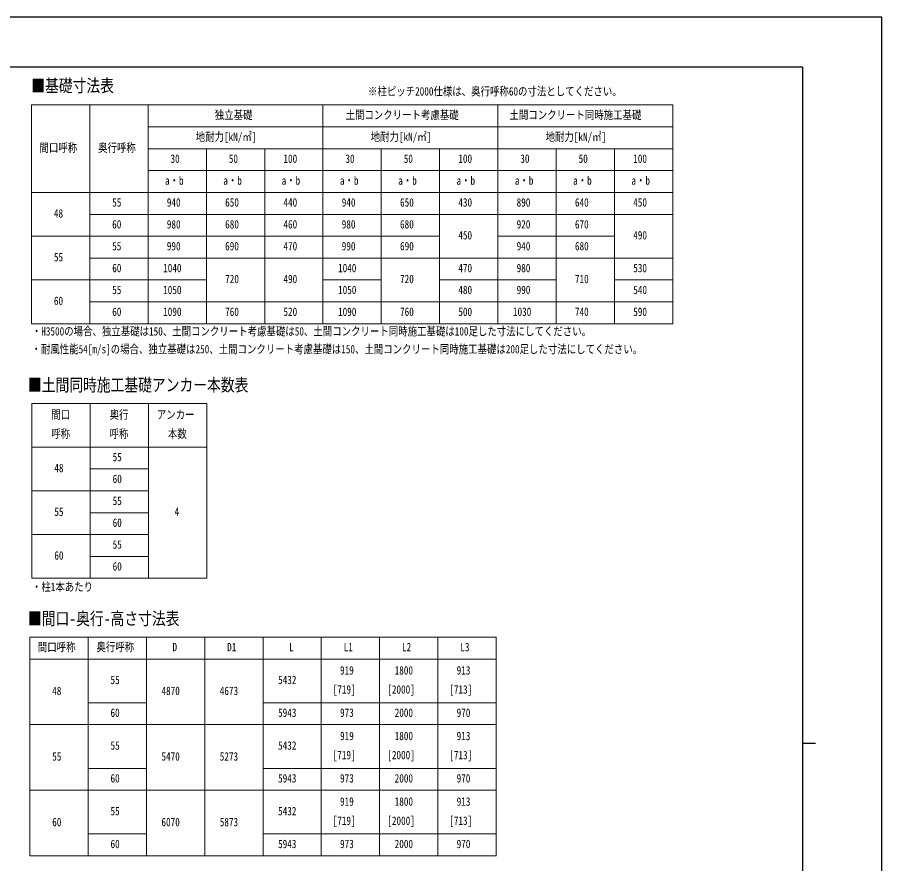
# Model space of a CAD drawing. Units: millimetres, scale not verified. Extents: x -14718 to 14718, y -10395 to 10395.
# Drawn here: x 2856 to 14718, y -1216 to 10395 of the extents above; entities that cross this region are included whole.
import ezdxf
from ezdxf.enums import TextEntityAlignment as Align

# ---------------------------------------------------------------- set-up
doc = ezdxf.new("R2010")
doc.units = ezdxf.units.MM
doc.header["$LTSCALE"] = 40
doc.layers.add('0-1_TABLE1', color=7, linetype='Continuous', lineweight=18)
doc.layers.add('0-2_USER1', color=3, linetype='Continuous')
doc.layers.add('0-8_YKK_ZWAK', color=7, linetype='Continuous')
doc.styles.add('ＭＳ ゴシック', font='')
doc.styles.get('ＭＳ ゴシック').set_extended_font_data('MS Gothic')

msp = doc.modelspace()

# ---------------------------------------------------------------- linework, layer by layer
at = {"layer": '0-1_TABLE1'}
for p, q in [((3050.84, 9192), (11850.84, 9192)), ((3050.84, 9192), (3050.84, 6192)), ((3850.84, 9192), (3850.84, 6192)), ((4650.84, 9192), (4650.84, 6192)), ((7050.84, 9192), (7050.84, 6192)), ((9450.84, 9192), (9450.84, 6192)), ((4650.84, 8892), (11850.84, 8892)), ((4650.84, 8592), (11850.84, 8592)), ((5450.84, 8592), (5450.84, 6192)), ((6250.84, 8592), (6250.84, 6192)), ((7850.84, 8592), (7850.84, 6192)), ((8650.84, 8592), (8650.84, 6192)), ((10250.84, 8592), (10250.84, 6192)), ((11050.84, 8592), (11050.84, 6192)), ((4650.84, 8292), (11850.84, 8292)), ((3050.84, 7992), (11850.84, 7992)), ((3850.84, 7692), (11850.84, 7692)), ((3050.84, 7392), (8650.84, 7392)), ((9450.84, 7392), (11050.84, 7392)), ((3850.84, 7092), (11850.84, 7092)), ((3050.84, 6792), (5450.84, 6792)), ((7050.84, 6792), (7850.84, 6792)), ((8650.84, 6792), (10250.84, 6792)), ((11050.84, 6792), (11850.84, 6792)), ((3850.84, 6492), (11850.84, 6492)), ((3056.61, 5099), (5456.61, 5099)), ((3056.61, 5099), (3056.61, 2699)), ((3856.61, 5099), (3856.61, 2699)), ((4656.61, 5099), (4656.61, 2699)), ((5456.61, 5099), (5456.61, 2699)), ((3056.61, 4499), (5456.61, 4499)), ((3856.61, 4199), (4656.61, 4199)), ((3056.61, 3899), (4656.61, 3899)), ((3856.61, 3599), (4656.61, 3599)), ((3056.61, 3299), (4656.61, 3299)), ((3856.61, 2999), (4656.61, 2999)), ((3056.61, 2699), (5456.61, 2699)), ((3027.6, 1892), (9427.6, 1892)), ((3027.6, 1892), (3027.6, -1108)), ((3827.6, 1892), (3827.6, -1108)), ((4627.6, 1892), (4627.6, -1108)), ((5427.6, 1892), (5427.6, -1108)), ((6227.6, 1892), (6227.6, -1108)), ((7027.6, 1892), (7027.6, -1108)), ((7827.6, 1892), (7827.6, -1108)), ((8627.6, 1892), (8627.6, -1108)), ((9427.6, 1892), (9427.6, -1108)), ((3027.6, 1592), (9427.6, 1592)), ((3827.6, 992), (4627.6, 992)), ((6227.6, 992), (9427.6, 992)), ((3027.6, 692), (9427.6, 692)), ((3827.6, 92), (4627.6, 92)), ((6227.6, 92), (9427.6, 92)), ((3027.6, -208), (9427.6, -208)), ((3827.6, -808), (4627.6, -808)), ((6227.6, -808), (9427.6, -808)), ((3027.6, -1108), (9427.6, -1108))]:
    msp.add_line(p, q, dxfattribs=at)
for points in [[(11850.84, 9192), (11850.84, 8592), (11850.84, 6192)], [(3050.84, 6192), (3850.84, 6192), (11850.84, 6192)]]:
    msp.add_lwpolyline(points, dxfattribs=at)
at = {"layer": '0-8_YKK_ZWAK'}
for p, q in [((13632.57, 9712.5), (-13667.43, 9712.5)), ((13632.57, 9712.5), (13632.57, -8837.5)), ((13632.57, 437.5), (13807.57, 437.5))]:
    msp.add_line(p, q, dxfattribs=at)
msp.add_lwpolyline([(-14717.5, -10395), (14717.5, -10395), (14717.5, 10395), (-14717.5, 10395)], close=True, dxfattribs=at)

# ---------------------------------------------------------------- texts
at = {"layer": '0-1_TABLE1', "style": 'ＭＳ ゴシック', "width": 0.8}
for s, p in [('独立基礎', (5565.24, 8963.25)), ('土間コンクリート考慮基礎', (7360.44, 8963.25)), ('土間コンクリート同時施工基礎', (9609.24, 8963.25)), ('地耐力[kN/㎡]', (5304.84, 8663.25)), ('地耐力[kN/㎡]', (7704.84, 8663.25)), ('地耐力[kN/㎡]', (10104.84, 8663.25)), ('間口呼称', (3161.04, 8513.25)), ('奥行呼称', (3965.24, 8513.25)), ('30', (4958.44, 8363.25)), ('50', (5758.44, 8363.25)), ('100', (6508.04, 8363.25)), ('30', (7358.44, 8363.25)), ('50', (8158.44, 8363.25)), ('100', (8908.04, 8363.25)), ('30', (9758.44, 8363.25)), ('50', (10558.44, 8363.25)), ('100', (11308.04, 8363.25)), ('a・b', (4882.84, 8063.25)), ('a・b', (5682.84, 8063.25)), ('a・b', (6482.84, 8063.25)), ('a・b', (7282.84, 8063.25)), ('a・b', (8082.84, 8063.25)), ('a・b', (8882.84, 8063.25)), ('a・b', (9682.84, 8063.25)), ('a・b', (10482.84, 8063.25)), ('a・b', (11282.84, 8063.25)), ('55', (4158.44, 7763.25)), ('940', (4908.04, 7763.25)), ('650', (5708.04, 7763.25)), ('440', (6508.04, 7763.25)), ('940', (7308.04, 7763.25)), ('650', (8108.04, 7763.25)), ('430', (8908.04, 7763.25)), ('890', (9708.04, 7763.25)), ('640', (10508.04, 7763.25)), ('450', (11308.04, 7763.25)), ('48', (3358.44, 7613.25)), ('60', (4158.44, 7463.25)), ('980', (4908.04, 7463.25)), ('680', (5708.04, 7463.25)), ('460', (6508.04, 7463.25)), ('980', (7308.04, 7463.25)), ('680', (8108.04, 7463.25)), ('920', (9708.04, 7463.25)), ('670', (10508.04, 7463.25)), ('450', (8908.04, 7313.25)), ('490', (11308.04, 7313.25)), ('55', (4158.44, 7163.25)), ('990', (4908.04, 7163.25)), ('690', (5708.04, 7163.25)), ('470', (6508.04, 7163.25)), ('990', (7308.04, 7163.25)), ('690', (8108.04, 7163.25)), ('940', (9708.04, 7163.25)), ('680', (10508.04, 7163.25)), ('55', (3358.44, 7013.25)), ('60', (4158.44, 6863.25)), ('1040', (4857.64, 6863.25)), ('1040', (7257.64, 6863.25)), ('470', (8908.04, 6863.25)), ('980', (9708.04, 6863.25)), ('530', (11308.04, 6863.25)), ('720', (5708.04, 6713.25)), ('490', (6508.04, 6713.25)), ('720', (8108.04, 6713.25)), ('710', (10508.04, 6713.25)), ('55', (4158.44, 6563.25)), ('1050', (4857.64, 6563.25)), ('1050', (7257.64, 6563.25)), ('480', (8908.04, 6563.25)), ('990', (9708.04, 6563.25)), ('540', (11308.04, 6563.25)), ('60', (3358.44, 6413.25)), ('60', (4158.44, 6263.25)), ('1090', (4857.64, 6263.25)), ('760', (5708.04, 6263.25)), ('520', (6508.04, 6263.25)), ('1090', (7257.64, 6263.25)), ('760', (8108.04, 6263.25)), ('500', (8908.04, 6263.25)), ('1030', (9657.64, 6263.25)), ('740', (10508.04, 6263.25)), ('590', (11308.04, 6263.25)), ('間口', (3322.21, 4851.5)), ('奥行', (4122.21, 4851.5)), ('アンカー', (4771.01, 4851.5)), ('呼称', (3322.21, 4589)), ('呼称', (4122.21, 4589)), ('本数', (4922.21, 4589)), ('55', (4164.21, 4270.25)), ('48', (3364.21, 4120.25)), ('60', (4164.21, 3970.25)), ('55', (4164.21, 3670.25)), ('55', (3364.21, 3520.25)), ('4', (5014.61, 3520.25)), ('60', (4164.21, 3370.25)), ('55', (4164.21, 3070.25)), ('60', (3364.21, 2920.25)), ('60', (4164.21, 2770.25)), ('間口呼称', (3137.8, 1663.25)), ('奥行呼称', (3942, 1663.25)), ('D', (4985.6, 1663.25)), ('D1', (5735.2, 1663.25)), ('L', (6585.6, 1663.25)), ('L1', (7335.2, 1663.25)), ('L2', (8135.2, 1663.25)), ('L3', (8935.2, 1663.25)), ('919', (7284.8, 1344.5)), ('1800', (8034.4, 1344.5)), ('913', (8884.8, 1344.5)), ('55', (4135.2, 1213.25)), ('5432', (6434.4, 1213.25)), ('48', (3335.2, 1063.25)), ('4870', (4834.4, 1063.25)), ('4673', (5634.4, 1063.25)), ('[719]', (7184, 1082)), ('[2000]', (7933.6, 1082)), ('[713]', (8784, 1082)), ('60', (4135.2, 763.25)), ('5943', (6434.4, 763.25)), ('973', (7284.8, 763.25)), ('2000', (8034.4, 763.25)), ('970', (8884.8, 763.25)), ('919', (7284.8, 444.5)), ('1800', (8034.4, 444.5)), ('913', (8884.8, 444.5)), ('55', (4135.2, 313.25)), ('5432', (6434.4, 313.25)), ('55', (3335.2, 163.25)), ('5470', (4834.4, 163.25)), ('5273', (5634.4, 163.25)), ('[719]', (7184, 182)), ('[2000]', (7933.6, 182)), ('[713]', (8784, 182)), ('60', (4135.2, -136.75)), ('5943', (6434.4, -136.75)), ('973', (7284.8, -136.75)), ('2000', (8034.4, -136.75)), ('970', (8884.8, -136.75)), ('919', (7284.8, -455.5)), ('1800', (8034.4, -455.5)), ('913', (8884.8, -455.5)), ('55', (4135.2, -586.75)), ('5432', (6434.4, -586.75)), ('60', (3335.2, -736.75)), ('6070', (4834.4, -736.75)), ('5873', (5634.4, -736.75)), ('[719]', (7184, -718)), ('[2000]', (7933.6, -718)), ('[713]', (8784, -718)), ('60', (4135.2, -1036.75)), ('5943', (6434.4, -1036.75)), ('973', (7284.8, -1036.75)), ('2000', (8034.4, -1036.75)), ('970', (8884.8, -1036.75))]:
    msp.add_text(s, height=115.5, dxfattribs=at).set_placement(p, align=Align.BOTTOM_LEFT)
at = {"layer": '0-2_USER1', "style": 'ＭＳ ゴシック', "width": 0.8}
for s, height, p in [('■基礎寸法表', 173.2, (3047.73, 9318.75)), ('※柱ピッチ2000仕様は、奥行呼称60の寸法としてください。', 115.5, (7668.26, 9286.7)), ('・H3500の場合、独立基礎は150、土間コンクリート考慮基礎は50、土間コンクリート同時施工基礎は100足した寸法にしてください。', 115.5, (3056.01, 5995.02)), ('・耐風性能54[m/s]の場合、独立基礎は250、土間コンクリート考慮基礎は150、土間コンクリート同時施工基礎は200足した寸法にしてください。', 115.5, (3050.84, 5750.12)), ('■土間同時施工基礎アンカー本数表', 173.2, (3002.93, 5213.06)), ('・柱1本あたり', 115.5, (3056.61, 2488.92)), ('■間口-奥行-高さ寸法表', 173.2, (3002.4, 2008.54))]:
    msp.add_text(s, height=height, dxfattribs=at).set_placement(p, align=Align.BOTTOM_LEFT)

doc.saveas('drawing.dxf')
